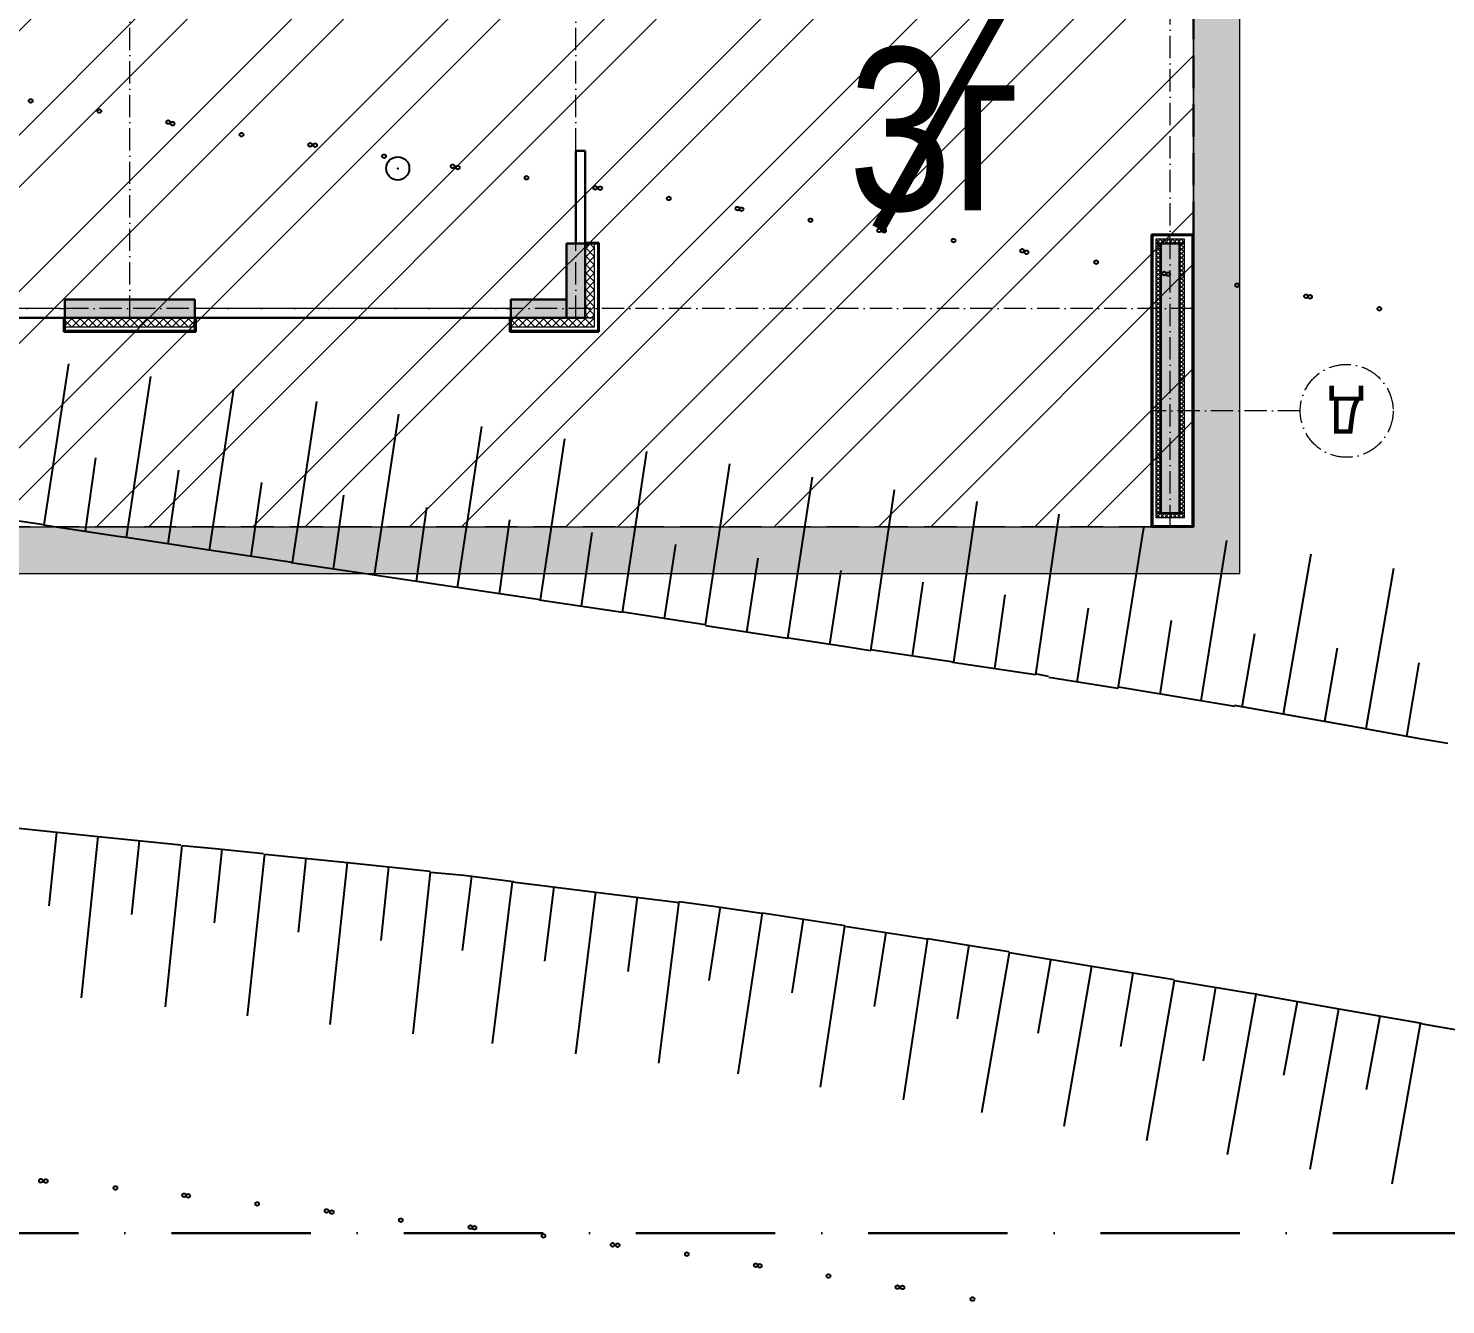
# Model space of a CAD drawing. Header units: millimetres. Extents: x 1353783 to 6492029790, y -7276956 to -512500.
# Drawn here: x 9975054 to 9978106, y -2828656 to -2825908 of the extents above; entities that cross this region are included whole.
import ezdxf

# ---------------------------------------------------------------- set-up
doc = ezdxf.new("R2010")
doc.units = ezdxf.units.MM
for name, pattern in [('( Dashed )', [0.75, 0.5, -0.25]), ('482 Границы районов', [5, 3, -1, 0, -1]), ('ACAD_ISO10W100', [18, 12, -3, 0, -3]), ('CONTI', [0]), ('осевая', [50.8, 31.75, -6.35, 6.35, -6.35])]:
    doc.linetypes.add(name, pattern=pattern)
doc.layers.get('0').update_dxf_attribs({"lineweight": 5})
for name, color, linetype, lineweight in [('!A-DIAFRAGM типовой', 142, 'Continuous', 0), ('7земля', 7, 'Continuous', 30), ('DIAFRAGM', 46, 'Continuous', 30), ('G-ANNO-SCHD', 231, 'Continuous', 9), ('INSULATION', 81, 'Continuous', 5), ('Ар-окна', 5, 'Continuous', 9), ('ГП-Граница учасика ИЖС', 3, 'Continuous', 5), ('ГП-Тратуар', 3, 'Continuous', 5), ('оси', 231, 'осевая', 9)]:
    doc.layers.add(name, color=color, linetype=linetype, lineweight=lineweight)
for name, color, linetype in [('GOR_BUNKNOWN', 212, 'CONTI'), ('PI_DTUNKNOWN', 250, 'CONTI'), ('SIT_LРЕЛЬЕФ', 7, 'CONTI'), ('Заливка', 7, 'Continuous'), ('РЕЛЬЕФ', 7, 'CONTI')]:
    doc.layers.add(name, color=color, linetype=linetype)
doc.styles.add('GOST Common', font='', dxfattribs={"height": 3})
doc.styles.add('основной', font='Arial Narrow.ttf', dxfattribs={"height": 1.5})
doc.styles.get('GOST Common').set_extended_font_data('GOST Common')

# ---------------------------------------------------------------- blocks, each defined once
blk = doc.blocks.new('амвамвам')
at = {"lineweight": 30, "ltscale": 100, "true_color": 0x939598}
h = blk.add_hatch(color=252, dxfattribs=at)
h.dxf.hatch_style = 1
h.paths.add_polyline_path([(9832780, -3525392), (9832780, -3524892), (9837130, -3524892), (9837130, -3525392)], flags=17)
h.paths.add_polyline_path([(9829980, -3525392), (9829980, -3524892), (9818530, -3524892), (9818530, -3539792), (9844030, -3539792), (9844530, -3539792), (9844530, -3522392), (9844030, -3522392), (9844030, -3539292), (9819030, -3539292), (9819030, -3525392)])
at = {"color": 251, "lineweight": 15, "ltscale": 100, "true_color": 0x636466}
blk.add_lwpolyline([(9829980, -3525392), (9829980, -3524892), (9818530, -3524892), (9818530, -3539792), (9844030, -3539792), (9844530, -3539792), (9844530, -3522392), (9844030, -3522392), (9844030, -3539292), (9819030, -3539292), (9819030, -3525392)], close=True, dxfattribs=at)
blk = doc.blocks.new('ТИП-3')
at = {"layer": '!A-DIAFRAGM типовой', "lineweight": 0, "ltscale": 100, "true_color": 0x000000}
h = blk.add_hatch(color=18, dxfattribs=at)
h.dxf.hatch_style = 1
h.paths.add_polyline_path([(10363114, -2871481), (10363314, -2871481), (10363314, -2868581), (10363114, -2868581)])
h = blk.add_hatch(color=18, dxfattribs=at)
h.dxf.hatch_style = 1
h.paths.add_polyline_path([(10369514, -2871481), (10369714, -2871481), (10369714, -2870681), (10369514, -2870681)])
h = blk.add_hatch(color=18, dxfattribs=at)
h.dxf.hatch_style = 1
h.paths.add_polyline_path([(10369714, -2870681), (10369714, -2870881), (10370314, -2870881), (10370314, -2870681)])
h = blk.add_hatch(color=18, dxfattribs=at)
h.dxf.hatch_style = 1
h.paths.add_polyline_path([(10373714, -2870681), (10373714, -2870881), (10375114, -2870881), (10375114, -2870681)])
at = {"layer": '7земля', "color": 18, "lineweight": 30, "ltscale": 100, "true_color": 0x000000}
for p, q in [((10362964, -2868431), (10363414, -2868431)), ((10362964, -2871581), (10362964, -2868431)), ((10362974, -2868441), (10363404, -2868441)), ((10362974, -2871571), (10362974, -2868441)), ((10363404, -2868441), (10363404, -2871571)), ((10363414, -2868431), (10363414, -2871581)), ((10370324, -2870531), (10369364, -2870531)), ((10369364, -2870531), (10369364, -2871491)), ((10370314, -2870541), (10369374, -2870541)), ((10369374, -2870541), (10369374, -2871481)), ((10370314, -2870681), (10370314, -2870541)), ((10370324, -2870681), (10370324, -2870531)), ((10375124, -2870531), (10373704, -2870531)), ((10373704, -2870531), (10373704, -2870681)), ((10375114, -2870541), (10373714, -2870541)), ((10373714, -2870541), (10373714, -2870681)), ((10375114, -2870681), (10375114, -2870541)), ((10375124, -2870681), (10375124, -2870531)), ((10370314, -2870681), (10370364, -2870681)), ((10373664, -2870681), (10370364, -2870681)), ((10373714, -2870681), (10373664, -2870681)), ((10375114, -2870681), (10375164, -2870681)), ((10377964, -2870681), (10375164, -2870681)), ((10363404, -2871571), (10362974, -2871571)), ((10369364, -2871491), (10369514, -2871491)), ((10369374, -2871481), (10369514, -2871481)), ((10369514, -2871531), (10369514, -2871481)), ((10369514, -2871481), (10369614, -2871481)), ((10369514, -2871531), (10369514, -2872431)), ((10369614, -2871481), (10369614, -2871531)), ((10369614, -2872431), (10369614, -2871531)), ((10363414, -2871581), (10362964, -2871581)), ((10369514, -2872431), (10369514, -2872481)), ((10369514, -2872481), (10369614, -2872481)), ((10369614, -2872481), (10369614, -2872431))]:
    blk.add_line(p, q, dxfattribs=at)
at = {"layer": '7земля', "color": 18, "linetype": '( Dashed )', "lineweight": 20, "ltscale": 700, "true_color": 0x000000}
blk.add_line((10363414, -2868431), (10387514, -2868431), dxfattribs=at)
at = {"layer": '7земля', "color": 18, "linetype": '( Dashed )', "lineweight": 30, "ltscale": 700, "true_color": 0x000000}
blk.add_line((10362964, -2871581), (10362964, -2874881), dxfattribs=at)
at = {"layer": 'DIAFRAGM', "color": 18, "ltscale": 0.5, "true_color": 0x000000}
for p, q in [((10363314, -2868581), (10363114, -2868581)), ((10363114, -2868581), (10363114, -2871481)), ((10363314, -2871481), (10363314, -2868581)), ((10369714, -2870681), (10369514, -2870681)), ((10369514, -2870681), (10369514, -2871481)), ((10369714, -2871481), (10369714, -2870681)), ((10369714, -2870681), (10369714, -2870881)), ((10370314, -2870681), (10369714, -2870681)), ((10370314, -2870881), (10370314, -2870681)), ((10373714, -2870681), (10373714, -2870881)), ((10375114, -2870681), (10373714, -2870681)), ((10375114, -2870881), (10375114, -2870681)), ((10369714, -2870881), (10370314, -2870881)), ((10373714, -2870881), (10375114, -2870881)), ((10363114, -2871481), (10363314, -2871481)), ((10369514, -2871481), (10369714, -2871481))]:
    blk.add_line(p, q, dxfattribs=at)
at = {"layer": 'INSULATION', "color": 18, "linetype": 'Continuous', "ltscale": 0.5, "true_color": 0x000000}
for p, q in [((10363064, -2868563), (10363096, -2868531)), ((10363064, -2868544), (10363101, -2868581)), ((10363101, -2868581), (10363064, -2868618)), ((10363064, -2868608), (10363114, -2868658)), ((10363114, -2868613), (10363064, -2868663)), ((10363064, -2868653), (10363114, -2868703)), ((10363114, -2868658), (10363064, -2868708)), ((10363082, -2868581), (10363114, -2868613)), ((10363091, -2868581), (10363141, -2868531)), ((10363096, -2868531), (10363146, -2868581)), ((10363136, -2868581), (10363186, -2868531)), ((10363141, -2868531), (10363191, -2868581)), ((10363181, -2868581), (10363231, -2868531)), ((10363186, -2868531), (10363236, -2868581)), ((10363226, -2868581), (10363276, -2868531)), ((10363231, -2868531), (10363281, -2868581)), ((10363271, -2868581), (10363321, -2868531)), ((10363276, -2868531), (10363326, -2868581)), ((10363351, -2868581), (10363314, -2868618)), ((10363314, -2868608), (10363364, -2868658)), ((10363364, -2868613), (10363314, -2868663)), ((10363314, -2868653), (10363364, -2868703)), ((10363364, -2868658), (10363314, -2868708)), ((10363316, -2868581), (10363364, -2868532)), ((10363321, -2868531), (10363364, -2868574)), ((10363332, -2868581), (10363364, -2868613)), ((10363361, -2868581), (10363364, -2868577)), ((10363064, -2868698), (10363114, -2868748)), ((10363114, -2868703), (10363064, -2868753)), ((10363064, -2868742), (10363114, -2868792)), ((10363114, -2868748), (10363064, -2868798)), ((10363064, -2868787), (10363114, -2868837)), ((10363114, -2868792), (10363064, -2868842)), ((10363314, -2868698), (10363364, -2868748)), ((10363364, -2868703), (10363314, -2868753)), ((10363314, -2868742), (10363364, -2868792)), ((10363364, -2868748), (10363314, -2868798)), ((10363314, -2868787), (10363364, -2868837)), ((10363364, -2868792), (10363314, -2868842)), ((10363064, -2868832), (10363114, -2868882)), ((10363114, -2868837), (10363064, -2868887)), ((10363064, -2868877), (10363114, -2868927)), ((10363114, -2868882), (10363064, -2868932)), ((10363064, -2868922), (10363114, -2868972)), ((10363114, -2868927), (10363064, -2868977)), ((10363064, -2868967), (10363114, -2869017)), ((10363114, -2868972), (10363064, -2869022)), ((10363314, -2868832), (10363364, -2868882)), ((10363364, -2868837), (10363314, -2868887)), ((10363314, -2868877), (10363364, -2868927)), ((10363364, -2868882), (10363314, -2868932)), ((10363314, -2868922), (10363364, -2868972)), ((10363364, -2868927), (10363314, -2868977)), ((10363314, -2868967), (10363364, -2869017)), ((10363364, -2868972), (10363314, -2869022)), ((10363064, -2869012), (10363114, -2869062)), ((10363114, -2869017), (10363064, -2869067)), ((10363064, -2869057), (10363114, -2869107)), ((10363114, -2869062), (10363064, -2869112)), ((10363064, -2869102), (10363114, -2869152)), ((10363114, -2869107), (10363064, -2869157)), ((10363314, -2869012), (10363364, -2869062)), ((10363364, -2869017), (10363314, -2869067)), ((10363314, -2869057), (10363364, -2869107)), ((10363364, -2869062), (10363314, -2869112)), ((10363314, -2869102), (10363364, -2869152)), ((10363364, -2869107), (10363314, -2869157)), ((10363064, -2869147), (10363114, -2869197)), ((10363114, -2869152), (10363064, -2869202)), ((10363064, -2869191), (10363114, -2869241)), ((10363114, -2869197), (10363064, -2869247)), ((10363064, -2869236), (10363114, -2869286)), ((10363114, -2869241), (10363064, -2869291)), ((10363064, -2869281), (10363114, -2869331)), ((10363314, -2869147), (10363364, -2869197)), ((10363364, -2869152), (10363314, -2869202)), ((10363314, -2869191), (10363364, -2869241)), ((10363364, -2869197), (10363314, -2869247)), ((10363314, -2869236), (10363364, -2869286)), ((10363364, -2869241), (10363314, -2869291)), ((10363314, -2869281), (10363364, -2869331)), ((10363114, -2869286), (10363064, -2869336)), ((10363064, -2869326), (10363114, -2869376)), ((10363114, -2869331), (10363064, -2869381)), ((10363064, -2869371), (10363114, -2869421)), ((10363114, -2869376), (10363064, -2869426)), ((10363064, -2869416), (10363114, -2869466)), ((10363114, -2869421), (10363064, -2869471)), ((10363364, -2869286), (10363314, -2869336)), ((10363314, -2869326), (10363364, -2869376)), ((10363364, -2869331), (10363314, -2869381)), ((10363314, -2869371), (10363364, -2869421)), ((10363364, -2869376), (10363314, -2869426)), ((10363314, -2869416), (10363364, -2869466)), ((10363364, -2869421), (10363314, -2869471)), ((10363064, -2869461), (10363114, -2869511)), ((10363114, -2869466), (10363064, -2869516)), ((10363064, -2869506), (10363114, -2869556)), ((10363114, -2869511), (10363064, -2869561)), ((10363064, -2869551), (10363114, -2869601)), ((10363114, -2869556), (10363064, -2869606)), ((10363314, -2869461), (10363364, -2869511)), ((10363364, -2869466), (10363314, -2869516)), ((10363314, -2869506), (10363364, -2869556)), ((10363364, -2869511), (10363314, -2869561)), ((10363314, -2869551), (10363364, -2869601)), ((10363364, -2869556), (10363314, -2869606)), ((10363064, -2869596), (10363114, -2869646)), ((10363114, -2869601), (10363064, -2869651)), ((10363064, -2869641), (10363114, -2869691)), ((10363114, -2869646), (10363064, -2869696)), ((10363064, -2869685), (10363114, -2869735)), ((10363114, -2869691), (10363064, -2869741)), ((10363064, -2869730), (10363114, -2869780)), ((10363114, -2869735), (10363064, -2869785)), ((10363314, -2869596), (10363364, -2869646)), ((10363364, -2869601), (10363314, -2869651)), ((10363314, -2869641), (10363364, -2869691)), ((10363364, -2869646), (10363314, -2869696)), ((10363314, -2869685), (10363364, -2869735)), ((10363364, -2869691), (10363314, -2869741)), ((10363314, -2869730), (10363364, -2869780)), ((10363364, -2869735), (10363314, -2869785)), ((10363064, -2869775), (10363114, -2869825)), ((10363114, -2869780), (10363064, -2869830)), ((10363064, -2869820), (10363114, -2869870)), ((10363114, -2869825), (10363064, -2869875)), ((10363064, -2869865), (10363114, -2869915)), ((10363114, -2869870), (10363064, -2869920)), ((10363314, -2869775), (10363364, -2869825)), ((10363364, -2869780), (10363314, -2869830)), ((10363314, -2869820), (10363364, -2869870)), ((10363364, -2869825), (10363314, -2869875)), ((10363314, -2869865), (10363364, -2869915)), ((10363364, -2869870), (10363314, -2869920)), ((10363064, -2869910), (10363114, -2869960)), ((10363114, -2869915), (10363064, -2869965)), ((10363064, -2869955), (10363114, -2870005)), ((10363114, -2869960), (10363064, -2870010)), ((10363064, -2870000), (10363114, -2870050)), ((10363114, -2870005), (10363064, -2870055)), ((10363064, -2870045), (10363114, -2870095)), ((10363314, -2869910), (10363364, -2869960)), ((10363364, -2869915), (10363314, -2869965)), ((10363314, -2869955), (10363364, -2870005)), ((10363364, -2869960), (10363314, -2870010)), ((10363314, -2870000), (10363364, -2870050)), ((10363364, -2870005), (10363314, -2870055)), ((10363314, -2870045), (10363364, -2870095)), ((10363114, -2870050), (10363064, -2870100)), ((10363064, -2870090), (10363114, -2870140)), ((10363114, -2870095), (10363064, -2870145)), ((10363064, -2870134), (10363114, -2870184)), ((10363114, -2870140), (10363064, -2870190)), ((10363064, -2870179), (10363114, -2870229)), ((10363114, -2870184), (10363064, -2870234)), ((10363364, -2870050), (10363314, -2870100)), ((10363314, -2870090), (10363364, -2870140)), ((10363364, -2870095), (10363314, -2870145)), ((10363314, -2870134), (10363364, -2870184)), ((10363364, -2870140), (10363314, -2870190)), ((10363314, -2870179), (10363364, -2870229)), ((10363364, -2870184), (10363314, -2870234)), ((10363064, -2870224), (10363114, -2870274)), ((10363114, -2870229), (10363064, -2870279)), ((10363064, -2870269), (10363114, -2870319)), ((10363114, -2870274), (10363064, -2870324)), ((10363064, -2870314), (10363114, -2870364)), ((10363114, -2870319), (10363064, -2870369)), ((10363314, -2870224), (10363364, -2870274)), ((10363364, -2870229), (10363314, -2870279)), ((10363314, -2870269), (10363364, -2870319)), ((10363364, -2870274), (10363314, -2870324)), ((10363314, -2870314), (10363364, -2870364)), ((10363364, -2870319), (10363314, -2870369)), ((10363064, -2870359), (10363114, -2870409)), ((10363114, -2870364), (10363064, -2870414)), ((10363064, -2870404), (10363114, -2870454)), ((10363114, -2870409), (10363064, -2870459)), ((10363064, -2870449), (10363114, -2870499)), ((10363114, -2870454), (10363064, -2870504)), ((10363064, -2870494), (10363114, -2870544)), ((10363114, -2870499), (10363064, -2870549)), ((10363314, -2870359), (10363364, -2870409)), ((10363364, -2870364), (10363314, -2870414)), ((10363314, -2870404), (10363364, -2870454)), ((10363364, -2870409), (10363314, -2870459)), ((10363314, -2870449), (10363364, -2870499)), ((10363364, -2870454), (10363314, -2870504)), ((10363314, -2870494), (10363364, -2870544)), ((10363364, -2870499), (10363314, -2870549)), ((10363064, -2870539), (10363114, -2870589)), ((10363114, -2870544), (10363064, -2870594)), ((10363064, -2870583), (10363114, -2870633)), ((10363114, -2870589), (10363064, -2870639)), ((10363064, -2870628), (10363114, -2870678)), ((10363114, -2870633), (10363064, -2870683)), ((10363314, -2870539), (10363364, -2870589)), ((10363364, -2870544), (10363314, -2870594)), ((10363314, -2870583), (10363364, -2870633)), ((10363364, -2870589), (10363314, -2870639)), ((10363314, -2870628), (10363364, -2870678)), ((10363364, -2870633), (10363314, -2870683)), ((10369414, -2870588), (10369422, -2870581)), ((10369414, -2870678), (10369511, -2870581)), ((10369422, -2870581), (10369522, -2870681)), ((10369501, -2870681), (10369601, -2870581)), ((10369511, -2870581), (10369611, -2870681)), ((10369591, -2870681), (10369691, -2870581)), ((10369601, -2870581), (10369701, -2870681)), ((10369681, -2870681), (10369781, -2870581)), ((10369691, -2870581), (10369791, -2870681)), ((10369771, -2870681), (10369871, -2870581)), ((10369781, -2870581), (10369881, -2870681)), ((10369860, -2870681), (10369960, -2870581)), ((10369871, -2870581), (10369971, -2870681)), ((10369950, -2870681), (10370050, -2870581)), ((10369960, -2870581), (10370060, -2870681)), ((10370040, -2870681), (10370140, -2870581)), ((10370050, -2870581), (10370150, -2870681)), ((10370130, -2870681), (10370230, -2870581)), ((10370140, -2870581), (10370240, -2870681)), ((10370220, -2870681), (10370314, -2870586)), ((10370230, -2870581), (10370314, -2870665)), ((10373714, -2870649), (10373783, -2870581)), ((10373714, -2870602), (10373793, -2870681)), ((10373773, -2870681), (10373873, -2870581)), ((10373783, -2870581), (10373883, -2870681)), ((10373862, -2870681), (10373962, -2870581)), ((10373873, -2870581), (10373973, -2870681)), ((10373952, -2870681), (10374052, -2870581)), ((10373962, -2870581), (10374062, -2870681)), ((10374042, -2870681), (10374142, -2870581)), ((10374052, -2870581), (10374152, -2870681)), ((10374132, -2870681), (10374232, -2870581)), ((10374142, -2870581), (10374242, -2870681)), ((10374222, -2870681), (10374322, -2870581)), ((10374232, -2870581), (10374332, -2870681)), ((10374311, -2870681), (10374411, -2870581)), ((10374322, -2870581), (10374422, -2870681)), ((10374401, -2870681), (10374501, -2870581)), ((10374411, -2870581), (10374511, -2870681)), ((10374491, -2870681), (10374591, -2870581)), ((10374501, -2870581), (10374601, -2870681)), ((10374581, -2870681), (10374681, -2870581)), ((10374591, -2870581), (10374691, -2870681)), ((10374671, -2870681), (10374771, -2870581)), ((10374681, -2870581), (10374781, -2870681)), ((10374760, -2870681), (10374860, -2870581)), ((10374771, -2870581), (10374871, -2870681)), ((10374850, -2870681), (10374950, -2870581)), ((10374860, -2870581), (10374960, -2870681)), ((10374940, -2870681), (10375040, -2870581)), ((10374950, -2870581), (10375050, -2870681)), ((10375030, -2870681), (10375114, -2870596)), ((10375040, -2870581), (10375114, -2870655)), ((10363064, -2870673), (10363114, -2870723)), ((10363114, -2870678), (10363064, -2870728)), ((10363064, -2870718), (10363114, -2870768)), ((10363114, -2870723), (10363064, -2870773)), ((10363064, -2870763), (10363114, -2870813)), ((10363114, -2870768), (10363064, -2870818)), ((10363064, -2870808), (10363114, -2870858)), ((10363314, -2870673), (10363364, -2870723)), ((10363364, -2870678), (10363314, -2870728)), ((10363314, -2870718), (10363364, -2870768)), ((10363364, -2870723), (10363314, -2870773)), ((10363314, -2870763), (10363364, -2870813)), ((10363364, -2870768), (10363314, -2870818)), ((10363314, -2870808), (10363364, -2870858)), ((10369414, -2870663), (10369432, -2870681)), ((10369414, -2870714), (10369448, -2870681)), ((10369414, -2870804), (10369514, -2870704)), ((10369514, -2870814), (10369414, -2870714)), ((10369414, -2870894), (10369514, -2870794)), ((10369514, -2870904), (10369414, -2870804)), ((10369514, -2870725), (10369471, -2870681)), ((10370309, -2870681), (10370314, -2870676)), ((10363114, -2870813), (10363064, -2870863)), ((10363064, -2870853), (10363114, -2870903)), ((10363114, -2870858), (10363064, -2870908)), ((10363064, -2870898), (10363114, -2870948)), ((10363114, -2870903), (10363064, -2870953)), ((10363064, -2870943), (10363114, -2870993)), ((10363114, -2870948), (10363064, -2870998)), ((10363364, -2870813), (10363314, -2870863)), ((10363314, -2870853), (10363364, -2870903)), ((10363364, -2870858), (10363314, -2870908)), ((10363314, -2870898), (10363364, -2870948)), ((10363364, -2870903), (10363314, -2870953)), ((10363314, -2870943), (10363364, -2870993)), ((10363364, -2870948), (10363314, -2870998)), ((10369414, -2870984), (10369514, -2870884)), ((10369514, -2870994), (10369414, -2870894)), ((10363064, -2870988), (10363114, -2871038)), ((10363114, -2870993), (10363064, -2871043)), ((10363064, -2871032), (10363114, -2871082)), ((10363114, -2871038), (10363064, -2871088)), ((10363064, -2871077), (10363114, -2871127)), ((10363114, -2871082), (10363064, -2871132)), ((10363314, -2870988), (10363364, -2871038)), ((10363364, -2870993), (10363314, -2871043)), ((10363314, -2871032), (10363364, -2871082)), ((10363364, -2871038), (10363314, -2871088)), ((10363314, -2871077), (10363364, -2871127)), ((10363364, -2871082), (10363314, -2871132)), ((10369414, -2871074), (10369514, -2870974)), ((10369514, -2871084), (10369414, -2870984)), ((10369414, -2871163), (10369514, -2871063)), ((10369514, -2871174), (10369414, -2871074)), ((10363064, -2871122), (10363114, -2871172)), ((10363114, -2871127), (10363064, -2871177)), ((10363064, -2871167), (10363114, -2871217)), ((10363114, -2871172), (10363064, -2871222)), ((10363064, -2871212), (10363114, -2871262)), ((10363114, -2871217), (10363064, -2871267)), ((10363064, -2871257), (10363114, -2871307)), ((10363114, -2871262), (10363064, -2871312)), ((10363314, -2871122), (10363364, -2871172)), ((10363364, -2871127), (10363314, -2871177)), ((10363314, -2871167), (10363364, -2871217)), ((10363364, -2871172), (10363314, -2871222)), ((10363314, -2871212), (10363364, -2871262)), ((10363364, -2871217), (10363314, -2871267)), ((10363314, -2871257), (10363364, -2871307)), ((10363364, -2871262), (10363314, -2871312)), ((10369414, -2871253), (10369514, -2871153)), ((10369514, -2871263), (10369414, -2871163)), ((10369414, -2871343), (10369514, -2871243)), ((10369514, -2871353), (10369414, -2871253)), ((10363064, -2871302), (10363114, -2871352)), ((10363114, -2871307), (10363064, -2871357)), ((10363064, -2871347), (10363114, -2871397)), ((10363114, -2871352), (10363064, -2871402)), ((10363064, -2871392), (10363114, -2871442)), ((10363114, -2871397), (10363064, -2871447)), ((10363314, -2871302), (10363364, -2871352)), ((10363364, -2871307), (10363314, -2871357)), ((10363314, -2871347), (10363364, -2871397)), ((10363364, -2871352), (10363314, -2871402)), ((10363314, -2871392), (10363364, -2871442)), ((10363364, -2871397), (10363314, -2871447)), ((10369414, -2871433), (10369514, -2871333)), ((10369514, -2871443), (10369414, -2871343)), ((10363064, -2871437), (10363109, -2871481)), ((10363064, -2871513), (10363096, -2871481)), ((10363064, -2871494), (10363101, -2871531)), ((10363114, -2871442), (10363075, -2871481)), ((10363091, -2871531), (10363141, -2871481)), ((10363096, -2871481), (10363146, -2871531)), ((10363136, -2871531), (10363186, -2871481)), ((10363141, -2871481), (10363191, -2871531)), ((10363181, -2871531), (10363231, -2871481)), ((10363186, -2871481), (10363236, -2871531)), ((10363226, -2871531), (10363276, -2871481)), ((10363231, -2871481), (10363281, -2871531)), ((10363271, -2871531), (10363321, -2871481)), ((10363276, -2871481), (10363326, -2871531)), ((10363314, -2871437), (10363359, -2871481)), ((10363316, -2871531), (10363364, -2871482)), ((10363321, -2871481), (10363364, -2871524)), ((10363364, -2871442), (10363325, -2871481)), ((10363361, -2871531), (10363364, -2871527)), ((10369462, -2871481), (10369414, -2871433)), ((10369456, -2871481), (10369514, -2871423))]:
    blk.add_line(p, q, dxfattribs=at)
at = {"layer": 'INSULATION', "color": 18, "ltscale": 0.5, "true_color": 0x000000}
for p, q in [((10363064, -2868581), (10363064, -2868531)), ((10363064, -2868531), (10363364, -2868531)), ((10363064, -2871481), (10363064, -2868581)), ((10363064, -2868581), (10363114, -2868581)), ((10363364, -2868581), (10363064, -2868581)), ((10363114, -2868581), (10363114, -2871481)), ((10363314, -2871481), (10363314, -2868581)), ((10363314, -2868581), (10363364, -2868581)), ((10363364, -2868531), (10363364, -2868581)), ((10363364, -2868581), (10363364, -2871481)), ((10369414, -2870681), (10369414, -2870581)), ((10369414, -2870581), (10370314, -2870581)), ((10370314, -2870581), (10370314, -2870681)), ((10373714, -2870681), (10373714, -2870581)), ((10373714, -2870581), (10375114, -2870581)), ((10375114, -2870581), (10375114, -2870681)), ((10369414, -2870681), (10369514, -2870681)), ((10369414, -2871481), (10369414, -2870681)), ((10370314, -2870681), (10369414, -2870681)), ((10369514, -2870681), (10369514, -2871481)), ((10375114, -2870681), (10373714, -2870681)), ((10363114, -2871481), (10363064, -2871481)), ((10363064, -2871531), (10363064, -2871481)), ((10363064, -2871481), (10363364, -2871481)), ((10363364, -2871531), (10363064, -2871531)), ((10363364, -2871481), (10363314, -2871481)), ((10363364, -2871481), (10363364, -2871531)), ((10369514, -2871481), (10369414, -2871481))]:
    blk.add_line(p, q, dxfattribs=at)
at = {"layer": 'Ар-окна', "color": 18, "lineweight": 5, "true_color": 0x000000}
for p, q in [((10370314, -2870781), (10370314, -2870681)), ((10370364, -2870781), (10370314, -2870781)), ((10370364, -2870781), (10373664, -2870781)), ((10373664, -2870781), (10373714, -2870781)), ((10373714, -2870781), (10373714, -2870681)), ((10375114, -2870781), (10375114, -2870681)), ((10375164, -2870781), (10375114, -2870781)), ((10375164, -2870781), (10377964, -2870781))]:
    blk.add_line(p, q, dxfattribs=at)
at = {"layer": 'оси', "color": 251, "linetype": 'ACAD_ISO10W100', "lineweight": 13, "ltscale": 20, "true_color": 0x636466}
for p, q in [((10363214, -2868431), (10363214, -2883281)), ((10361814, -2869681), (10363414, -2869681)), ((10362964, -2870781), (10379014, -2870781)), ((10369614, -2870681), (10369614, -2882331)), ((10374414, -2870681), (10374414, -2882331))]:
    blk.add_line(p, q, dxfattribs=at)
blk.add_circle((10361314, -2869681), 500, dxfattribs=at)
at = {"layer": 'оси', "color": 251, "linetype": 'ACAD_ISO10W100', "lineweight": 13, "ltscale": 20, "true_color": 0x636466, "insert": (10361320, -2869435), "char_height": 400, "width": 158.4, "attachment_point": 2, "line_spacing_factor": 1.016949, "style": 'GOST Common'}
blk.add_mtext('{\\fArial|b0|i0|c204|p34;Д}', dxfattribs=at)
blk = doc.blocks.new('оо')
at = {"layer": 'GOR_BUNKNOWN', "color": 9, "true_color": 0xc7c8ca, "const_width": 0.15}
blk.add_lwpolyline([(222820.453, -3431695.192), (222823.343, -3431692.512), (222824.273, -3431691.742), (222825.293, -3431690.902), (222826.383, -3431690.012), (222827.503, -3431689.092), (222828.633, -3431688.162), (222829.733, -3431687.252)], dxfattribs=at)
at = {"layer": 'PI_DTUNKNOWN', "color": 9, "true_color": 0xc7c8ca}
blk.add_circle((222815.723, -3431692.992), 0.125, dxfattribs=at)
blk.add_point((222815.723, -3431692.992), dxfattribs=at)
at = {"layer": 'SIT_LРЕЛЬЕФ', "color": 9, "true_color": 0xc7c8ca}
for p, q in [((222811.703, -3431693.912), (222810.923, -3431695.482)), ((222812.503, -3431694.312), (222811.723, -3431695.882)), ((222813.313, -3431694.712), (222812.533, -3431696.282)), ((222811.673, -3431694.962), (222811.323, -3431695.682)), ((222810.923, -3431695.482), (222810.113, -3431695.082)), ((222814.123, -3431695.112), (222813.343, -3431696.682)), ((222812.483, -3431695.362), (222812.133, -3431696.082)), ((222811.643, -3431695.842), (222810.913, -3431695.482)), ((222814.923, -3431695.512), (222814.143, -3431697.082)), ((222811.723, -3431695.882), (222811.643, -3431695.842)), ((222812.533, -3431696.282), (222811.723, -3431695.882)), ((222813.293, -3431695.762), (222812.943, -3431696.482)), ((222815.733, -3431695.912), (222814.953, -3431697.482)), ((222814.093, -3431696.162), (222813.743, -3431696.882)), ((222813.343, -3431696.682), (222812.533, -3431696.282)), ((222816.543, -3431696.312), (222815.763, -3431697.882)), ((222814.903, -3431696.562), (222814.553, -3431697.282)), ((222814.123, -3431697.072), (222813.333, -3431696.682)), ((222817.343, -3431696.712), (222816.563, -3431698.282)), ((222814.143, -3431697.082), (222814.123, -3431697.072)), ((222814.953, -3431697.482), (222814.143, -3431697.082)), ((222815.713, -3431696.962), (222815.363, -3431697.682)), ((222818.153, -3431697.112), (222817.373, -3431698.682)), ((222816.513, -3431697.362), (222816.163, -3431698.082)), ((222815.763, -3431697.882), (222814.953, -3431697.482)), ((222818.953, -3431697.522), (222818.173, -3431699.092)), ((222817.333, -3431697.762), (222816.973, -3431698.482)), ((222816.523, -3431698.262), (222815.753, -3431697.882)), ((222819.753, -3431697.922), (222818.983, -3431699.492)), ((222818.133, -3431698.172), (222817.773, -3431698.892)), ((222816.563, -3431698.282), (222816.523, -3431698.262)), ((222817.373, -3431698.682), (222816.573, -3431698.282)), ((222820.563, -3431698.312), (222819.793, -3431699.882)), ((222809.633, -3431698.492), (222810.453, -3431698.852)), ((222818.943, -3431698.572), (222818.583, -3431699.292)), ((222809.723, -3431699.402), (222810.043, -3431698.672)), ((222818.173, -3431699.092), (222817.373, -3431698.692)), ((222821.363, -3431698.712), (222820.593, -3431700.282)), ((222809.753, -3431700.452), (222810.453, -3431698.852)), ((222810.453, -3431698.852), (222811.273, -3431699.212)), ((222810.543, -3431699.762), (222810.863, -3431699.032)), ((222819.743, -3431698.962), (222819.393, -3431699.682)), ((222810.583, -3431700.822), (222811.283, -3431699.222)), ((222811.283, -3431699.222), (222811.613, -3431699.362)), ((222818.743, -3431699.372), (222818.183, -3431699.092)), ((222822.183, -3431699.132), (222821.393, -3431700.692)), ((222811.363, -3431700.122), (222811.683, -3431699.392)), ((222811.613, -3431699.362), (222812.093, -3431699.572)), ((222818.983, -3431699.492), (222818.743, -3431699.372)), ((222820.543, -3431699.362), (222820.193, -3431700.082)), ((222819.793, -3431699.882), (222818.983, -3431699.482)), ((222822.993, -3431699.532), (222822.203, -3431701.092)), ((222811.393, -3431701.182), (222812.103, -3431699.582)), ((222812.103, -3431699.582), (222812.923, -3431699.942)), ((222812.193, -3431700.492), (222812.513, -3431699.762)), ((222821.353, -3431699.772), (222820.993, -3431700.492)), ((222812.213, -3431701.542), (222812.923, -3431699.942)), ((222812.923, -3431699.942), (222813.743, -3431700.302)), ((222820.593, -3431700.282), (222819.783, -3431699.882)), ((222823.813, -3431699.952), (222823.003, -3431701.502)), ((222813.013, -3431700.852), (222813.333, -3431700.122)), ((222820.723, -3431700.342), (222820.593, -3431700.272)), ((222822.163, -3431700.172), (222821.803, -3431700.892)), ((222813.033, -3431701.912), (222813.743, -3431700.312)), ((222813.743, -3431700.312), (222814.073, -3431700.452)), ((222814.073, -3431700.452), (222814.563, -3431700.682)), ((222821.393, -3431700.692), (222820.723, -3431700.352)), ((222824.613, -3431700.372), (222823.803, -3431701.922)), ((222813.813, -3431701.222), (222814.153, -3431700.492)), ((222822.973, -3431700.582), (222822.603, -3431701.292)), ((222813.813, -3431702.272), (222814.553, -3431700.682)), ((222814.553, -3431700.682), (222815.373, -3431701.062)), ((222822.203, -3431701.092), (222821.403, -3431700.682)), ((222814.623, -3431701.602), (222814.963, -3431700.872)), ((222814.633, -3431702.652), (222815.373, -3431701.062)), ((222815.373, -3431701.062), (222816.193, -3431701.442)), ((222823.773, -3431701.002), (222823.403, -3431701.712)), ((222822.533, -3431701.262), (222822.203, -3431701.092)), ((222815.443, -3431701.982), (222815.783, -3431701.252)), ((222823.003, -3431701.502), (222822.533, -3431701.252)), ((222815.453, -3431703.022), (222816.193, -3431701.432)), ((222816.193, -3431701.432), (222816.533, -3431701.592)), ((222823.803, -3431701.922), (222823.003, -3431701.502)), ((222824.563, -3431701.422), (222824.193, -3431702.132)), ((222816.243, -3431702.342), (222816.603, -3431701.622)), ((222816.533, -3431701.592), (222817.003, -3431701.822)), ((222816.233, -3431703.392), (222817.013, -3431701.822)), ((222817.013, -3431701.822), (222817.813, -3431702.222)), ((222824.323, -3431702.202), (222823.793, -3431701.922)), ((222817.053, -3431702.742), (222817.413, -3431702.022)), ((222817.033, -3431703.802), (222817.813, -3431702.232)), ((222817.813, -3431702.232), (222818.613, -3431702.632)), ((222824.593, -3431702.342), (222824.323, -3431702.202)), ((222817.853, -3431703.152), (222818.213, -3431702.432)), ((222817.843, -3431704.202), (222818.623, -3431702.632)), ((222818.623, -3431702.632), (222819.093, -3431702.872)), ((222818.663, -3431703.552), (222819.023, -3431702.832)), ((222819.093, -3431702.872), (222819.413, -3431703.032)), ((222818.603, -3431704.592), (222819.413, -3431703.042)), ((222819.413, -3431703.042), (222820.213, -3431703.452)), ((222819.443, -3431703.962), (222819.813, -3431703.252)), ((222819.403, -3431705.002), (222820.213, -3431703.452)), ((222820.213, -3431703.452), (222821.013, -3431703.862)), ((222820.243, -3431704.372), (222820.613, -3431703.662)), ((222820.203, -3431705.422), (222821.013, -3431703.872)), ((222821.013, -3431703.872), (222821.753, -3431704.252)), ((222821.043, -3431704.792), (222821.413, -3431704.082)), ((222821.753, -3431704.252), (222821.813, -3431704.282)), ((222820.983, -3431705.832), (222821.803, -3431704.282)), ((222821.803, -3431704.282), (222822.603, -3431704.702)), ((222821.823, -3431705.202), (222822.203, -3431704.492)), ((222821.783, -3431706.252), (222822.603, -3431704.702)), ((222822.603, -3431704.702), (222823.403, -3431705.122)), ((222822.623, -3431705.622), (222823.003, -3431704.912)), ((222822.573, -3431706.672), (222823.393, -3431705.122)), ((222823.393, -3431705.122), (222824.193, -3431705.542))]:
    blk.add_line(p, q, dxfattribs=at)
for centre in [(222812.183, -3431691.092), (222812.853, -3431691.422), (222813.523, -3431691.762), (222813.563, -3431691.792), (222814.233, -3431692.132), (222814.903, -3431692.462), (222814.953, -3431692.482), (222815.623, -3431692.822), (222816.293, -3431693.152), (222816.343, -3431693.182), (222817.013, -3431693.512), (222817.683, -3431693.842), (222817.733, -3431693.862), (222818.403, -3431694.192), (222819.073, -3431694.522), (222819.113, -3431694.542), (222819.783, -3431694.882), (222820.453, -3431695.212), (222820.503, -3431695.232), (222821.183, -3431695.562), (222821.853, -3431695.892), (222821.893, -3431695.922), (222822.573, -3431696.252), (222823.233, -3431696.592), (222823.273, -3431696.612), (222823.943, -3431696.952), (222824.613, -3431697.292), (222824.653, -3431697.312), (222825.323, -3431697.662), (222808.733, -3431702.192), (222808.783, -3431702.212), (222809.473, -3431702.512), (222810.153, -3431702.812), (222810.193, -3431702.832), (222810.873, -3431703.142), (222811.563, -3431703.442), (222811.613, -3431703.472), (222812.293, -3431703.782), (222812.983, -3431704.082), (222813.023, -3431704.102), (222813.703, -3431704.412), (222814.383, -3431704.732), (222814.433, -3431704.752), (222815.113, -3431705.072), (222815.783, -3431705.412), (222815.823, -3431705.432), (222816.493, -3431705.762), (222817.163, -3431706.102), (222817.213, -3431706.122), (222817.893, -3431706.472)]:
    blk.add_circle(centre, 0.02, dxfattribs=at)

msp = doc.modelspace()

# ---------------------------------------------------------------- hatches: boundary and pattern name
at = {"layer": 'Заливка', "lineweight": 5, "ltscale": 100, "true_color": 0xc7ffc7}
h = msp.add_hatch(dxfattribs=at)
h.set_pattern_fill('ANSI32', color=254, scale=25)
h.set_pattern_definition([(45, (298297.6, 0), (-168.379802, 168.379802), []), (45, (298409.85, 0), (-168.379802, 168.379802), [])])
h.paths.add_polyline_path([(9972562.4, -2824201.7), (9977562.4, -2824201.7), (9977562.4, -2826981.7), (9972562.4, -2826981.7)])

# ---------------------------------------------------------------- linework, layer by layer
at = {"layer": 'ГП-Граница учасика ИЖС', "color": 94, "linetype": '482 Границы районов', "lineweight": 30, "ltscale": 100}
for points in [[(9977562.4, -2823601.7), (9978162.4, -2823601.7), (9978162.4, -2828501.7), (9971962.4, -2828501.7), (9971962.4, -2823601.7), (9974752.4, -2823601.7)], [(9977562.4, -2832801.7), (9978162.4, -2832801.7), (9978162.4, -2828501.7), (9971962.4, -2828501.7), (9971962.4, -2832801.7), (9974712.4, -2832801.7)]]:
    msp.add_lwpolyline(points, dxfattribs=at)
at = {"layer": 'Заливка', "color": 254, "lineweight": 5, "ltscale": 100, "true_color": 0xc7ffc7}
msp.add_lwpolyline([(9972562.4, -2824201.7), (9977562.4, -2824201.7), (9977562.4, -2826981.7), (9972562.4, -2826981.7)], close=True, dxfattribs=at)

# ---------------------------------------------------------------- block references
at = {"color": 1, "lineweight": 30, "xscale": 0.1999999999999998, "yscale": 0.1999999999999998, "zscale": 0.1999999999999998, "rotation": 359.9999889757423}
msp.add_blockref('амвамвам', (8008756.4, -2119122.9), dxfattribs=at)
at = {"layer": 'ГП-Тратуар', "color": 3, "lineweight": 30, "xscale": 0.1999999999999999, "yscale": 0.1999999999999999, "zscale": 0.1999999999999999, "rotation": 179.9999889757269}
msp.add_blockref('ТИП-3', (12050155.1, -3400668.2), dxfattribs=at)
at = {"layer": 'РЕЛЬЕФ', "color": 240, "lineweight": 30, "true_color": 0xed1f24, "xscale": 200.0000000000001, "yscale": 200.0000000000001, "zscale": 200.0000000000001, "rotation": 17.80578495452471}
msp.add_blockref('оо', (-242329121, 637008728.1), dxfattribs=at)

# ---------------------------------------------------------------- texts
at = {"layer": 'G-ANNO-SCHD', "color": 0, "insert": (9976819.2, -2825949.8, 231991.4), "char_height": 350, "width": 1716168.186, "attachment_point": 1, "line_spacing_factor": 1.149209, "style": 'основной'}
msp.add_mtext('3г', dxfattribs=at)

doc.saveas('drawing.dxf')
